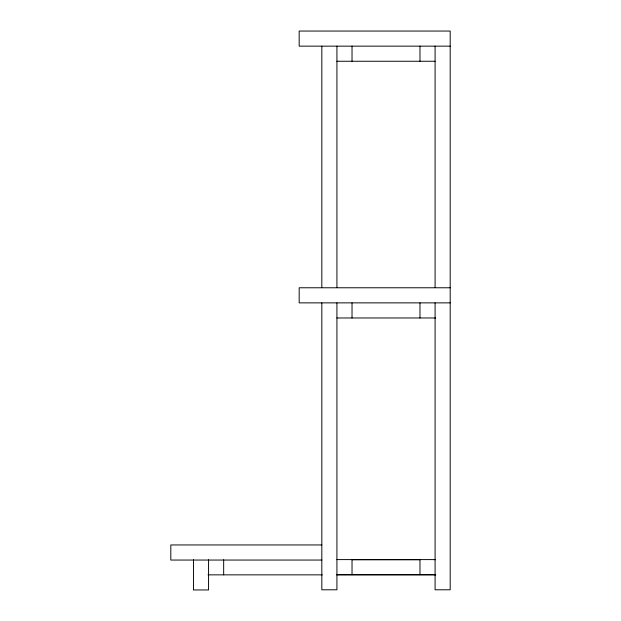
<?xml version="1.0" encoding="UTF-8"?>
<svg xmlns="http://www.w3.org/2000/svg" width="621" height="621" viewBox="0 0 621 621"><rect width="100%" height="100%" fill="white"/><g stroke="black" fill="none" stroke-linecap="round" stroke-linejoin="round"><path stroke-width="0.93" d="M450.186 46.148L299.175 46.148L299.175 31.05L450.186 31.05L450.186 589.795L435.088 589.795L435.088 302.869M336.924 61.254L435.088 61.254M450.186 287.771L299.175 287.771L299.175 302.869L450.186 302.869M336.9 317.975L435.709 317.975M321.825 544.951L170.814 544.951L170.814 560.049L321.825 560.049M336.924 559.599L435.088 559.599M352.029 559.746L419.982 559.746M434.529 559.746L435.088 559.746M336.924 574.697L435.709 574.697M207.996 574.852L322.307 574.852M336.838 574.852L435.655 574.852M435.088 46.148L435.088 287.445M419.982 46.148L419.982 61.254M419.982 302.869L419.982 317.975M419.982 559.599L419.982 574.697M352.029 46.148L352.029 61.254M352.029 302.869L352.029 317.975M352.029 559.599L352.029 574.697M336.924 46.148L336.924 287.445M336.924 302.869L336.924 589.795L321.825 589.795L321.825 302.869M321.825 46.148L321.825 287.445M223.669 559.746L223.669 574.852M208.563 559.746L208.563 589.95L193.465 589.95L193.465 559.746"/></g></svg>
